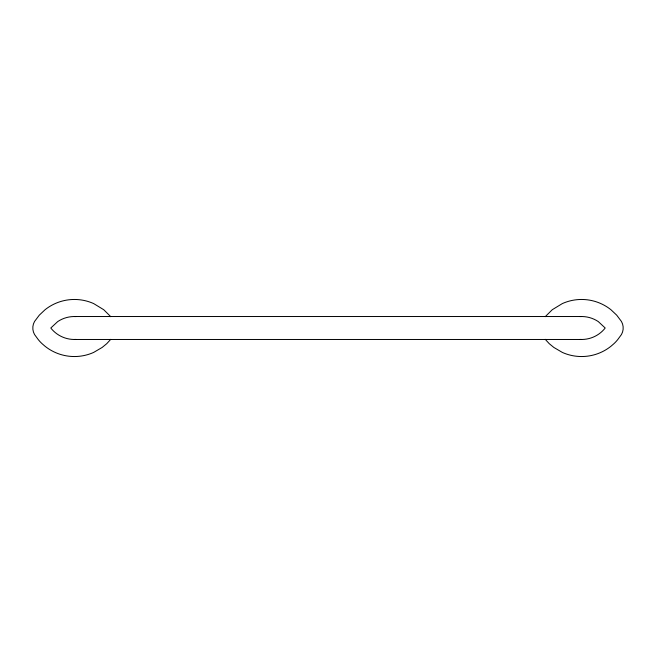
<?xml version="1.0" encoding="UTF-8"?>
<svg xmlns="http://www.w3.org/2000/svg" width="656" height="656" viewBox="0 0 656 656"><rect width="100%" height="100%" fill="white"/><g stroke="black" fill="none" stroke-linecap="round" stroke-linejoin="round"><path stroke-width="0.98" d="M110.757 339.324L106.739 343.687L102.147 347.45L93.628 352.436A47.101 47.101 0 0 1 45.067 346.278L43.567 344.982A35.326 35.326 0 0 1 38.056 339.324L34.555 334.535A13.071 13.071 0 0 1 34.555 321.465L39.311 315.151L45.067 309.722A47.101 47.101 0 0 1 93.628 303.564L103.746 309.722L110.757 316.676M545.243 316.676L552.254 309.722L562.372 303.564A47.101 47.101 0 0 1 610.933 309.722L616.689 315.151L621.445 321.465A13.071 13.071 0 0 1 621.445 334.535L617.944 339.324A35.326 35.326 0 0 1 612.433 344.982L610.933 346.278A47.101 47.101 0 0 1 562.372 352.436L553.853 347.45L549.261 343.687L545.243 339.324M74.407 316.52L581.593 316.52M74.407 339.48L581.593 339.48M579.912 316.569A30.045 30.045 0 0 1 598.272 321.571L605.193 328L603.979 329.476A30.045 30.045 0 0 1 579.912 339.431M76.088 339.431A30.045 30.045 0 0 1 52.021 329.476L50.807 328L57.728 321.571A30.045 30.045 0 0 1 76.088 316.569"/></g></svg>
